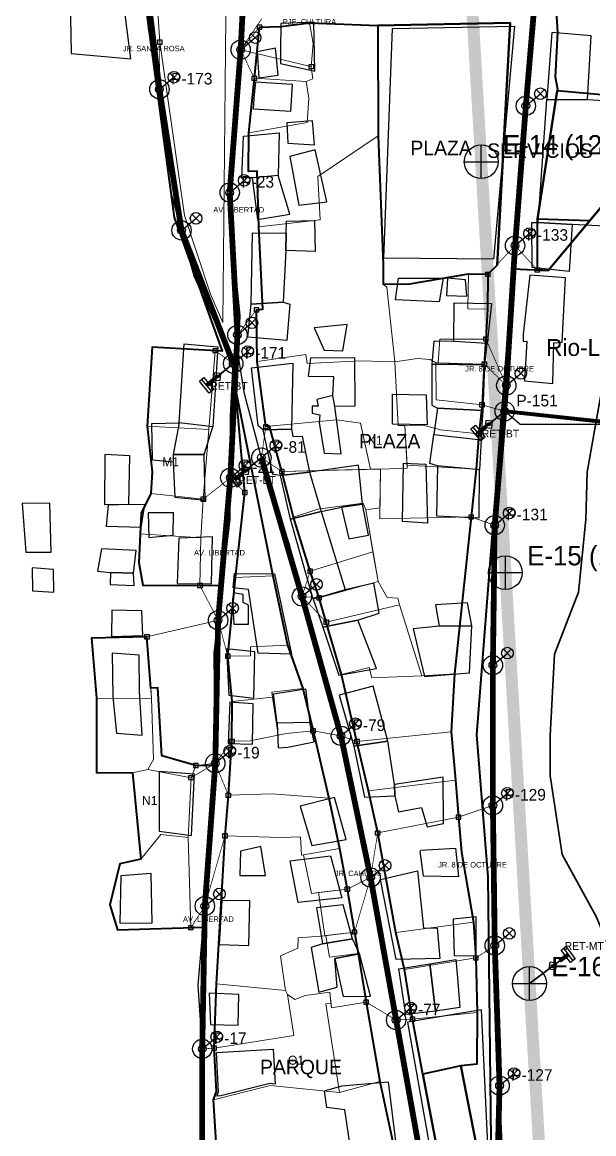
# Model space of a CAD drawing. Header units: metres. Extents: x 425183 to 427629, y 8434421 to 8436790.
# Drawn here: x 425355 to 425473.3, y 8435413.9 to 8435643.9 of the extents above; entities that cross this region are included whole.
import ezdxf
from ezdxf.enums import TextEntityAlignment as Align

# ---------------------------------------------------------------- set-up
doc = ezdxf.new("R2010")
doc.units = ezdxf.units.M
for name, color, linetype in [('01_RED_MT_10KV_CONDUCTOR', 1, 'Continuous'), ('02_POSTES_MT_10KV', 1, 'Continuous'), ('04_RETENIDAS_MT_BT', 6, 'Continuous'), ('05_RED_BT_TRONCAL_CAAI', 3, 'Continuous'), ('06_RED_BT_DERIVACION_CAAI', 4, 'Continuous'), ('07_POSTES_BT_CAC', 5, 'Continuous'), ('08_ALUMBRADO_PUBLICO_LED', 30, 'Continuous'), ('08_TOPONIMIA_ROTULOS', 7, 'Continuous'), ('11_ACOMETIDAS_DOMICILIARIAS', 4, 'Continuous'), ('12_CAJAS_PORTAMEDIDOR_LT', 2, 'Continuous')]:
    doc.layers.add(name, color=color, linetype=linetype)
for name, color, linetype, lineweight in [('01_RIOS_Y_CUENCAS', 140, 'Continuous', 35), ('02_CALLES_Y_VIAS', 7, 'Continuous', 25), ('03_MANZANAS_ROTULOS', 6, 'Continuous', 35), ('04_LOTES_PREDIALES', 7, 'Continuous', 15), ('05_HUELLAS_CASAS_USUARIO', 30, 'Continuous', 30), ('06_HUELLAS_CASAS_COMPLEMENTO', 4, 'Continuous', 25), ('07_EQUIPAMIENTOS', 3, 'Continuous', 40)]:
    doc.layers.add(name, color=color, linetype=linetype, lineweight=lineweight)

msp = doc.modelspace()

# ---------------------------------------------------------------- linework, layer by layer
at = {"layer": '01_RED_MT_10KV_CONDUCTOR', "color": 1, "const_width": 2.5}
for points in [[(425445, 8435700), (425450, 8435615)], [(425450, 8435615), (425455, 8435530)], [(425455, 8435530), (425460, 8435445)], [(425460, 8435445), (425465, 8435360)]]:
    msp.add_lwpolyline(points, dxfattribs=at)
at = {"layer": '01_RIOS_Y_CUENCAS'}
msp.add_lwpolyline([(425476.23, 8435411.62), (425481.44, 8435431.24), (425478.68, 8435447.19), (425473.77, 8435458.84), (425466.72, 8435471.71), (425464.27, 8435487.96), (425464.27, 8435496.24), (425465.19, 8435513.1), (425470.09, 8435525.98), (425471.63, 8435541), (425471.93, 8435550.81), (425475, 8435568.29), (425475.92, 8435576.57), (425481.13, 8435590.67), (425485.73, 8435598.03), (425494.01, 8435601.4), (425505.05, 8435608.14), (425511.48, 8435613.66), (425516.66, 8435622.29), (425520.07, 8435628.99), (425524.97, 8435642.48), (425527.12, 8435665.17)], dxfattribs=at)
at = {"layer": '02_CALLES_Y_VIAS'}
for points in [[(425446.04, 8435366.98), (425450.88, 8435380.12), (425452.95, 8435393.76), (425454.4, 8435410.01), (425453.33, 8435434.46), (425452.41, 8435466.19), (425452.41, 8435535.48), (425454.86, 8435563.38), (425457.62, 8435607.53), (425463.14, 8435672.68), (425464.67, 8435691.08), (425468.81, 8435724.49), (425471.26, 8435749.48), (425468.96, 8435774.93), (425444.32, 8435774.39), (425426.85, 8435773.78), (425420.1, 8435774.01), (425418.03, 8435776.54), (425417.41, 8435778.16)], [(425398.68, 8435573.24), (425394.66, 8435582.37), (425390.59, 8435591.34), (425385.76, 8435608.81), (425384, 8435626.67), (425381.17, 8435642.54), (425379.71, 8435660.17)], [(425386.74, 8435282.47), (425392.66, 8435302.63), (425392.84, 8435335.12), (425391.47, 8435357.95), (425392.12, 8435389.7), (425392.57, 8435427.02), (425391.4, 8435444.65), (425395.01, 8435486.43), (425394.75, 8435513.35), (425398.03, 8435541.03), (425398.15, 8435562.38), (425398.68, 8435573.24), (425400.14, 8435583.17), (425397.74, 8435606.1), (425399.73, 8435630.05), (425401.33, 8435656.51)], [(425448.53, 8435284.09), (425449.38, 8435311.67), (425448.18, 8435339.32), (425447.2, 8435354.17), (425448.31, 8435356.96), (425446.04, 8435366.98), (425445.83, 8435373.66), (425440.74, 8435391.84), (425435.23, 8435420.6), (425430.67, 8435447.69), (425426.3, 8435471.26), (425420.24, 8435499.64), (425414.01, 8435520.42), (425410.42, 8435535.63), (425405.14, 8435551.4), (425400.99, 8435566.98), (425399.8, 8435574.7), (425400.14, 8435583.17)], [(425471.94, 8435355.45), (425474.1, 8435360.31), (425472.61, 8435369.81), (425477.66, 8435384.22), (425485.02, 8435404.92), (425490.69, 8435418.56), (425493.15, 8435431.43), (425489.01, 8435449.37), (425486.25, 8435459.03), (425480.58, 8435467.31), (425476.44, 8435476.96), (425475.52, 8435490.3), (425478.58, 8435499.19), (425481.5, 8435510.07), (425481.96, 8435521.26), (425484.41, 8435538.89), (425484.41, 8435551), (425484.26, 8435560.51), (425476.9, 8435560.66), (425466.63, 8435560.66), (425458.04, 8435560.66), (425454.86, 8435563.38)]]:
    msp.add_lwpolyline(points, dxfattribs=at)
at = {"layer": '02_POSTES_MT_10KV', "color": 1}
for p, q in [((425450, 8435611.5), (425450, 8435618.5)), ((425446.5, 8435615), (425453.5, 8435615)), ((425455, 8435526.5), (425455, 8435533.5)), ((425451.5, 8435530), (425458.5, 8435530)), ((425460, 8435441.5), (425460, 8435448.5)), ((425456.5, 8435445), (425463.5, 8435445))]:
    msp.add_line(p, q, dxfattribs=at)
for centre in [(425450, 8435615), (425455, 8435530), (425460, 8435445)]:
    msp.add_circle(centre, 3.5, dxfattribs=at)
at = {"layer": '04_LOTES_PREDIALES'}
for points in [[(425397.14, 8435645.05), (425398.05, 8435669.79), (425380.45, 8435670.04), (425383.06, 8435646.03), (425383.48, 8435639.74), (425388.59, 8435603.86), (425393.99, 8435587.63), (425396.53, 8435581.76), (425397.14, 8435645.05)], [(425465.88, 8435641.8), (425465.35, 8435632.46), (425465.92, 8435629.62), (425485.59, 8435627.87), (425485.43, 8435625.53), (425493.41, 8435624.5), (425509.23, 8435647.42), (425482.37, 8435648.81), (425482.49, 8435650.35), (425476.36, 8435650.92), (425476.2, 8435647.67), (425471.09, 8435648.27), (425465.39, 8435649.33), (425465.88, 8435641.8)], [(425414.48, 8435643.73), (425415.21, 8435639.44), (425414.84, 8435634.66), (425415.16, 8435632.18), (425413.78, 8435631.59), (425414.33, 8435628.14), (425413.99, 8435623.1), (425401.88, 8435620.96), (425401.87, 8435613.01), (425403.62, 8435613.06), (425403.99, 8435601.51), (425416.65, 8435603.01), (425416.22, 8435611.95), (425428.66, 8435620.34), (425428.57, 8435643.19), (425414.48, 8435643.73)], [(425403.05, 8435632.25), (425413.78, 8435631.59), (425415.16, 8435632.18), (425414.84, 8435634.66), (425415.21, 8435639.44), (425414.48, 8435643.73), (425408.53, 8435642.95), (425404.13, 8435642.85), (425403.05, 8435632.25)], [(425401.88, 8435620.96), (425413.99, 8435623.1), (425414.33, 8435628.14), (425413.78, 8435631.59), (425403.05, 8435632.25), (425401.88, 8435620.96)], [(425404.83, 8435584.53), (425403.49, 8435584.37), (425403.62, 8435573.67), (425413.72, 8435575.11), (425413.97, 8435573.23), (425425.05, 8435573.81), (425432.1, 8435573.58), (425430.48, 8435589.04), (425429.7, 8435589.66), (425429.7, 8435593.76), (425428.66, 8435620.34), (425416.22, 8435611.95), (425416.65, 8435603.01), (425403.99, 8435601.51), (425404.83, 8435584.53)], [(425472.49, 8435602.85), (425461.65, 8435603.2), (425461.62, 8435592.6), (425463.86, 8435592.48), (425472.49, 8435602.85)], [(425451.31, 8435584.51), (425447.21, 8435584.54), (425447.38, 8435591.79), (425435.2, 8435589.75), (425429.7, 8435589.66), (425430.48, 8435589.04), (425432.1, 8435573.58), (425436.8, 8435574.28), (425439.44, 8435574.11), (425440.63, 8435573.38), (425441.08, 8435573.37), (425441.41, 8435578.31), (425450.96, 8435578.32), (425451.31, 8435584.51)], [(425451.37, 8435591.71), (425447.38, 8435591.79), (425447.21, 8435584.54), (425451.31, 8435584.51), (425451.37, 8435591.71)], [(425394.96, 8435575.9), (425393.61, 8435559.61), (425392.49, 8435545.2), (425391.97, 8435537.22), (425391.79, 8435527.32), (425379.99, 8435527.38), (425379.18, 8435532.06), (425379.4, 8435538.05), (425379.62, 8435542.3), (425381.66, 8435546.37), (425381.92, 8435550.86), (425380.88, 8435560.3), (425381.88, 8435576.62), (425394.96, 8435575.9)], [(425394.96, 8435575.9), (425381.88, 8435576.62), (425380.88, 8435560.3), (425393.61, 8435559.61), (425394.96, 8435575.9)], [(425450.96, 8435578.32), (425441.41, 8435578.31), (425441.08, 8435573.37), (425450.63, 8435573.13), (425450.96, 8435578.32)], [(425432.1, 8435573.58), (425425.05, 8435573.81), (425413.97, 8435573.23), (425413.72, 8435575.11), (425403.62, 8435573.67), (425405.42, 8435560.19), (425420.15, 8435561.61), (425425.05, 8435560.91), (425427.07, 8435551.37), (425429.12, 8435551.42), (425434.67, 8435551.61), (425434.22, 8435560.4), (425432.82, 8435560.4), (425432.1, 8435573.58)], [(425450.16, 8435564.7), (425440.67, 8435565.73), (425440.63, 8435573.38), (425439.44, 8435574.11), (425436.8, 8435574.28), (425432.1, 8435573.58), (425432.82, 8435560.4), (425434.22, 8435560.4), (425437.97, 8435560.47), (425441.54, 8435559.52), (425449.5, 8435558.73), (425450.16, 8435564.7)], [(425450.63, 8435573.13), (425440.63, 8435573.38), (425440.67, 8435565.73), (425450.16, 8435564.7), (425450.63, 8435573.13)], [(425399.25, 8435567.6), (425401.08, 8435546.58), (425399.13, 8435528.99), (425406.87, 8435529.35), (425399.25, 8435567.6)], [(425425.05, 8435560.91), (425420.15, 8435561.61), (425406.16, 8435560.26), (425408.73, 8435550.91), (425427.07, 8435551.37), (425425.05, 8435560.91)], [(425449.5, 8435558.73), (425441.54, 8435559.52), (425437.97, 8435560.47), (425434.22, 8435560.4), (425434.64, 8435552.21), (425448.92, 8435551.41), (425449.5, 8435558.73)], [(425393.61, 8435559.61), (425380.88, 8435560.3), (425381.92, 8435550.86), (425381.66, 8435546.37), (425392.49, 8435545.2), (425393.61, 8435559.61)], [(425429.12, 8435551.42), (425408.73, 8435550.91), (425411.18, 8435541.47), (425416.16, 8435543.13), (425425.57, 8435544.38), (425426.11, 8435542.98), (425429.04, 8435543.37), (425429.12, 8435551.42)], [(425448.92, 8435551.41), (425434.64, 8435552.21), (425434.67, 8435551.61), (425429.12, 8435551.42), (425429.01, 8435541.12), (425447.91, 8435541.51), (425448.92, 8435551.41)], [(425392.49, 8435545.2), (425381.66, 8435546.37), (425379.62, 8435542.3), (425379.4, 8435538.05), (425391.97, 8435537.22), (425392.49, 8435545.2)], [(425411.18, 8435541.47), (425414.61, 8435530.29), (425427.6, 8435534.3), (425426.11, 8435542.98), (425425.57, 8435544.38), (425416.16, 8435543.13), (425411.18, 8435541.47)], [(425447.91, 8435541.51), (425429.01, 8435541.12), (425429.04, 8435543.37), (425426.11, 8435542.98), (425428.66, 8435528.14), (425430.55, 8435524.85), (425432.75, 8435524.72), (425433.06, 8435523.31), (425437.73, 8435508.63), (425444.47, 8435509.04), (425447.91, 8435541.51)], [(425391.97, 8435537.22), (425379.4, 8435538.05), (425379.18, 8435532.06), (425379.99, 8435527.38), (425391.79, 8435527.32), (425391.97, 8435537.22)], [(425427.6, 8435534.3), (425414.61, 8435530.29), (425416.46, 8435524.79), (425428.66, 8435528.14), (425427.6, 8435534.3)], [(425406.87, 8435529.35), (425399.13, 8435528.99), (425397.56, 8435512.71), (425402.26, 8435512.76), (425402.23, 8435514.61), (425409.92, 8435514.97), (425406.87, 8435529.35)], [(425432.75, 8435524.72), (425430.55, 8435524.85), (425428.66, 8435528.14), (425416.46, 8435524.79), (425417.93, 8435519.75), (425433.06, 8435523.31), (425432.75, 8435524.72)], [(425433.06, 8435523.31), (425417.93, 8435519.75), (425421.06, 8435508.94), (425426.79, 8435510.34), (425427.39, 8435508.22), (425437.73, 8435508.63), (425433.06, 8435523.31)], [(425380.83, 8435516.73), (425369.38, 8435516.44), (425370.4, 8435504.03), (425381.8, 8435503.97), (425380.83, 8435516.73)], [(425380.83, 8435516.73), (425381.64, 8435506.06), (425383.09, 8435506.15), (425383.88, 8435492.07), (425390.95, 8435490.08), (425389.96, 8435487.57), (425389.36, 8435475.18), (425389.9, 8435456.54), (425374.76, 8435456.12), (425373.14, 8435461.27), (425375.24, 8435469.77), (425379.53, 8435470.74), (425377.83, 8435488.61), (425370.38, 8435488.68), (425370.4, 8435504.03), (425369.38, 8435516.44), (425380.83, 8435516.73)], [(425409.92, 8435514.97), (425402.23, 8435514.61), (425402.26, 8435512.76), (425397.56, 8435512.71), (425398.46, 8435503.35), (425406.81, 8435504.24), (425406.65, 8435505.28), (425413.11, 8435506.02), (425409.92, 8435514.97)], [(425427.39, 8435508.22), (425426.79, 8435510.34), (425421.06, 8435508.94), (425424.29, 8435495.06), (425443.79, 8435497.06), (425444.47, 8435509.04), (425437.73, 8435508.63), (425427.39, 8435508.22)], [(425370.38, 8435488.68), (425377.83, 8435488.61), (425381.02, 8435489.26), (425389.96, 8435487.57), (425390.95, 8435490.08), (425383.88, 8435492.07), (425383.09, 8435506.15), (425381.64, 8435506.06), (425381.8, 8435503.97), (425370.4, 8435504.03), (425370.38, 8435488.68)], [(425390.95, 8435490.08), (425383.88, 8435492.07), (425383.09, 8435506.15), (425381.64, 8435506.06), (425381.8, 8435503.97), (425382.16, 8435491.37), (425381.02, 8435489.26), (425389.96, 8435487.57), (425390.95, 8435490.08)], [(425413.11, 8435506.02), (425406.65, 8435505.28), (425408.01, 8435496.38), (425409.62, 8435496.7), (425415.2, 8435497.27), (425413.11, 8435506.02)], [(425406.81, 8435504.24), (425398.46, 8435503.35), (425398.42, 8435495.1), (425402.17, 8435495.23), (425408.01, 8435496.38), (425406.81, 8435504.24)], [(425415.2, 8435497.27), (425409.62, 8435496.7), (425402.17, 8435495.23), (425398.42, 8435495.1), (425397.68, 8435483.93), (425406.77, 8435484.21), (425418.44, 8435483.34), (425415.2, 8435497.27)], [(425443.79, 8435497.06), (425424.29, 8435495.06), (425426.64, 8435484.83), (425444.64, 8435487.09), (425443.79, 8435497.06)], [(425389.96, 8435487.57), (425381.02, 8435489.26), (425377.83, 8435488.61), (425379.53, 8435470.74), (425383.7, 8435475.85), (425389.36, 8435475.18), (425389.96, 8435487.57)], [(425444.64, 8435487.09), (425426.64, 8435484.83), (425428.57, 8435476.14), (425445.3, 8435479.42), (425444.64, 8435487.09)], [(425418.44, 8435483.34), (425406.77, 8435484.21), (425397.68, 8435483.93), (425396.98, 8435475.56), (425408.68, 8435475.19), (425412.62, 8435475.36), (425412.8, 8435471.57), (425420.64, 8435472.92), (425418.44, 8435483.34)], [(425445.92, 8435472.2), (425445.3, 8435479.42), (425428.57, 8435476.14), (425432.3, 8435455.58), (425448.42, 8435457.66), (425445.92, 8435472.2)], [(425389.36, 8435475.18), (425383.7, 8435475.85), (425379.53, 8435470.74), (425375.24, 8435469.77), (425373.14, 8435461.27), (425374.76, 8435456.12), (425389.9, 8435456.54), (425389.36, 8435475.18)], [(425395.22, 8435444.91), (425409.5, 8435443.56), (425408.48, 8435450.74), (425412.06, 8435452.3), (425412.15, 8435454.44), (425417.63, 8435454.88), (425416.32, 8435463.79), (425414.88, 8435463.61), (425413.24, 8435471.64), (425412.8, 8435471.57), (425412.62, 8435475.36), (425408.68, 8435475.19), (425396.98, 8435475.56), (425395.22, 8435444.91)], [(425420.64, 8435472.92), (425413.24, 8435471.64), (425414.88, 8435463.61), (425422.28, 8435464.53), (425420.64, 8435472.92)], [(425422.28, 8435464.53), (425416.32, 8435463.79), (425417.63, 8435454.88), (425423.79, 8435455.65), (425422.28, 8435464.53)], [(425448.42, 8435457.66), (425432.3, 8435455.58), (425434.13, 8435447.89), (425448.89, 8435450.28), (425448.42, 8435457.66)], [(425424.52, 8435451.21), (425418.57, 8435450.47), (425417.83, 8435454.91), (425417.63, 8435454.88), (425412.15, 8435454.44), (425412.06, 8435452.3), (425408.48, 8435450.74), (425409.5, 8435443.56), (425409.9, 8435442.75), (425411.41, 8435441.69), (425413.57, 8435442.48), (425418.67, 8435443.18), (425418.99, 8435439.95), (425426.19, 8435441.15), (425424.52, 8435451.21)], [(425423.79, 8435455.65), (425417.83, 8435454.91), (425418.57, 8435450.47), (425424.52, 8435451.21), (425423.79, 8435455.65)], [(425448.89, 8435450.28), (425434.13, 8435447.89), (425435.77, 8435437.62), (425449.16, 8435438.98), (425448.89, 8435450.28)], [(425395.25, 8435422.63), (425394.61, 8435420.95), (425406.3, 8435423.88), (425420.68, 8435422.43), (425417.81, 8435440.76), (425418.89, 8435440.94), (425418.67, 8435443.18), (425413.57, 8435442.48), (425411.41, 8435441.69), (425409.9, 8435442.75), (425411.23, 8435434.26), (425394.74, 8435431.62), (425395.25, 8435422.63)], [(425409.9, 8435442.75), (425409.5, 8435443.56), (425395.22, 8435444.91), (425394.74, 8435431.62), (425411.23, 8435434.26), (425409.9, 8435442.75)], [(425426.19, 8435441.15), (425418.99, 8435439.95), (425418.89, 8435440.94), (425417.81, 8435440.76), (425420.68, 8435422.43), (425429.03, 8435424.69), (425426.19, 8435441.15)], [(425449.16, 8435438.98), (425435.77, 8435437.62), (425437.88, 8435426.22), (425445.8, 8435427.93), (425449.08, 8435428.28), (425449.16, 8435438.98)], [(425429.03, 8435424.69), (425420.68, 8435422.43), (425406.3, 8435423.88), (425394.61, 8435420.95), (425395.99, 8435398.94), (425407.74, 8435400.44), (425409.09, 8435398.33), (425416.85, 8435400.67), (425417.59, 8435403.89), (425417.18, 8435407.92), (425419.58, 8435408.8), (425421.61, 8435408.1), (425423.15, 8435405.88), (425425.37, 8435404.97), (425428.13, 8435410.63), (425431.88, 8435411.24), (425429.03, 8435424.69)]]:
    msp.add_lwpolyline(points, close=True, dxfattribs=at)
msp.add_lwpolyline([(425397.14, 8435645.05), (425396.53, 8435581.76), (425393.99, 8435587.63), (425388.59, 8435603.86), (425383.48, 8435639.74), (425383.06, 8435646.03)], dxfattribs=at)
at = {"layer": '04_RETENIDAS_MT_BT', "color": 7}
for p, q in [((425394.19, 8435567.5), (425392.17, 8435569.98)), ((425450.37, 8435557.64), (425448.35, 8435560.12)), ((425400.02, 8435548.04), (425397.99, 8435550.52)), ((425467.04, 8435452.28), (425468.96, 8435449.72))]:
    msp.add_line(p, q, dxfattribs=at)
at = {"layer": '04_RETENIDAS_MT_BT', "color": 6, "const_width": 0.35}
for points in [[(425398.68, 8435573.24), (425393.18, 8435568.74)], [(425454.86, 8435563.38), (425449.36, 8435558.88)], [(425404.51, 8435553.78), (425399.01, 8435549.28)], [(425460, 8435445), (425468, 8435451)]]:
    msp.add_lwpolyline(points, dxfattribs=at)
at = {"layer": '04_RETENIDAS_MT_BT', "color": 6}
for points in [[(425393.73, 8435567.12), (425391.7, 8435569.6), (425392.63, 8435570.36), (425394.66, 8435567.88), (425393.73, 8435567.12)], [(425449.91, 8435557.26), (425447.88, 8435559.74), (425448.81, 8435560.5), (425450.84, 8435558.02), (425449.91, 8435557.26)], [(425399.56, 8435547.66), (425397.53, 8435550.14), (425398.46, 8435550.9), (425400.48, 8435548.42), (425399.56, 8435547.66)], [(425467.52, 8435452.64), (425469.44, 8435450.08), (425468.48, 8435449.36), (425466.56, 8435451.92), (425467.52, 8435452.64)]]:
    msp.add_lwpolyline(points, dxfattribs=at)
at = {"layer": '04_RETENIDAS_MT_BT', "color": 2, "const_width": 0.85}
for points in [[(425394.88, 8435570.13), (425393.18, 8435568.74)], [(425451.06, 8435560.27), (425449.36, 8435558.88)], [(425400.71, 8435550.67), (425399.01, 8435549.28)], [(425466.24, 8435449.68), (425468, 8435451)]]:
    msp.add_lwpolyline(points, dxfattribs=at)
at = {"layer": '04_RETENIDAS_MT_BT', "color": 2}
for points in [[(425394.61, 8435569.91), (425396.01, 8435569.77), (425396.15, 8435571.17), (425394.75, 8435571.31), (425394.61, 8435569.91)], [(425450.79, 8435560.05), (425452.19, 8435559.91), (425452.33, 8435561.31), (425450.93, 8435561.45), (425450.79, 8435560.05)], [(425400.43, 8435550.45), (425401.84, 8435550.31), (425401.98, 8435551.71), (425400.57, 8435551.85), (425400.43, 8435550.45)], [(425465.6, 8435449.2), (425464.2, 8435449.4), (425464, 8435448), (425465.4, 8435447.8), (425465.6, 8435449.2)]]:
    msp.add_lwpolyline(points, dxfattribs=at)
for centre in [(425395.38, 8435570.54), (425451.56, 8435560.68), (425401.21, 8435551.08), (425464.8, 8435448.6)]:
    msp.add_circle(centre, 0.35, dxfattribs=at)
at = {"layer": '05_HUELLAS_CASAS_USUARIO'}
for points in [[(425364.94, 8435648.69), (425365.16, 8435637.37), (425377.49, 8435636.29), (425375.96, 8435648.17), (425364.94, 8435648.69)], [(425408.5, 8435643.61), (425408.43, 8435638.17), (425408.43, 8435635.33), (425415.56, 8435633.72), (425415.33, 8435643.84), (425408.5, 8435643.61)], [(425452.54, 8435594.85), (425429.84, 8435595.06), (425431.66, 8435642.55), (425456.88, 8435643.04), (425452.54, 8435594.85)], [(425472, 8435627.84), (425472.73, 8435641.06), (425464.6, 8435641.74), (425463.58, 8435627.85), (425472, 8435627.84)], [(425403.6, 8435637.71), (425403.98, 8435632.34), (425407.97, 8435632.88), (425407.43, 8435638.47), (425403.6, 8435637.71)], [(425463.58, 8435627.85), (425472, 8435627.84), (425491.68, 8435626.61), (425489.29, 8435605.5), (425480.96, 8435601.37), (425468.84, 8435602.03), (425461.77, 8435602.46), (425463.58, 8435627.85)], [(425409.79, 8435623.02), (425409.98, 8435618.84), (425415.48, 8435618.48), (425415.08, 8435623.45), (425409.79, 8435623.02)], [(425400.82, 8435620.27), (425408.18, 8435620.99), (425407.99, 8435612.15), (425402.6, 8435611.64), (425400.43, 8435611.64), (425400.82, 8435620.27)], [(425410.37, 8435616.06), (425412.29, 8435606.04), (425418.04, 8435606.68), (425415.62, 8435617.47), (425410.37, 8435616.06)], [(425403.68, 8435603.08), (425410.4, 8435604.15), (425407.99, 8435612.15), (425402.6, 8435611.64), (425403.68, 8435603.08)], [(425409.64, 8435600.21), (425409.72, 8435602.72), (425415.52, 8435602.84), (425415.63, 8435596.4), (425409.6, 8435596.61), (425409.64, 8435600.21)], [(425460.53, 8435593.1), (425460.5, 8435602.42), (425461.77, 8435602.46), (425468.84, 8435602.03), (425468.17, 8435592.28), (425460.53, 8435593.1)], [(425402.4, 8435585.53), (425402.64, 8435600.29), (425409.64, 8435600.21), (425409.6, 8435596.61), (425409.02, 8435585.97), (425402.4, 8435585.53)], [(425432.86, 8435590.89), (425442.11, 8435590.92), (425441.29, 8435586.04), (425432.25, 8435586.43), (425432.86, 8435590.89)], [(425443.02, 8435590.92), (425442.82, 8435587.3), (425447.03, 8435587.17), (425446.74, 8435590.58), (425443.02, 8435590.92)], [(425459.42, 8435577.88), (425458.95, 8435569.66), (425464.84, 8435569.09), (425465.03, 8435577.55), (425466.74, 8435577.66), (425467.4, 8435590.99), (425460.05, 8435591.56), (425458.68, 8435579.31), (425458.65, 8435577.81), (425459.42, 8435577.88)], [(425402.4, 8435585.53), (425409.02, 8435585.97), (425410.39, 8435585.56), (425409.78, 8435578.04), (425401.72, 8435578.71), (425402.4, 8435585.53)], [(425444.36, 8435577.8), (425444.37, 8435585.81), (425452.15, 8435585.66), (425451.22, 8435577.4), (425444.36, 8435577.8)], [(425415.45, 8435580.63), (425417.49, 8435576.04), (425421.35, 8435575.91), (425422.24, 8435581.35), (425415.45, 8435580.63)], [(425387.48, 8435560.95), (425388.5, 8435577.33), (425395.51, 8435576.7), (425394.44, 8435560.18), (425387.48, 8435560.95)], [(425450.75, 8435572.95), (425451.22, 8435577.4), (425444.36, 8435577.8), (425440.22, 8435577.86), (425439.75, 8435573.12), (425450.75, 8435572.95)], [(425414.76, 8435574.43), (425423.8, 8435574.53), (425423.83, 8435564.43), (425419.7, 8435564.35), (425419.27, 8435566.65), (425419.47, 8435570.48), (425414.29, 8435570.6), (425414.76, 8435574.43)], [(425404.89, 8435559.54), (425403.84, 8435560.37), (425402.48, 8435572.34), (425411.02, 8435573.34), (425410.71, 8435559.7), (425404.89, 8435559.54)], [(425450.42, 8435563.55), (425450.75, 8435572.95), (425439.75, 8435573.12), (425439.77, 8435564.63), (425440.97, 8435564.01), (425450.42, 8435563.55)], [(425419.27, 8435566.65), (425415.98, 8435565.8), (425416.27, 8435564.41), (425415, 8435564.41), (425415.01, 8435562.95), (425416.62, 8435562.67), (425416.49, 8435561.07), (425417.48, 8435554.74), (425420.99, 8435554.54), (425419.7, 8435564.35), (425419.27, 8435566.65)], [(425438.8, 8435560.59), (425431.66, 8435560.71), (425431.64, 8435566.9), (425438.58, 8435566.78), (425438.8, 8435560.59)], [(425449.95, 8435557.49), (425450.42, 8435563.55), (425440.97, 8435564.01), (425440.21, 8435558.57), (425449.95, 8435557.49)], [(425386.24, 8435552.82), (425381.99, 8435553.23), (425381.83, 8435560.84), (425387.48, 8435560.95), (425386.23, 8435554.44), (425386.24, 8435552.82)], [(425392.68, 8435554.46), (425394.44, 8435560.18), (425387.48, 8435560.95), (425386.23, 8435554.44), (425392.68, 8435554.46)], [(425408.43, 8435550.08), (425406.88, 8435550.29), (425404.89, 8435559.54), (425410.71, 8435559.7), (425410.99, 8435558.17), (425412.96, 8435558.24), (425414.45, 8435550.8), (425408.43, 8435550.08)], [(425440.93, 8435552.1), (425439.39, 8435552.58), (425440.21, 8435558.57), (425449.95, 8435557.49), (425449.62, 8435551.29), (425440.93, 8435552.1)], [(425377.06, 8435544.16), (425377.27, 8435554.19), (425372.13, 8435554.4), (425372.02, 8435544.1), (425377.06, 8435544.16)], [(425386.63, 8435545.58), (425392.89, 8435545), (425392.68, 8435554.46), (425386.23, 8435554.44), (425386.24, 8435552.82), (425386.63, 8435545.58)], [(425421.09, 8435543.54), (425421.09, 8435543.54), (425421.09, 8435543.54), (425425.43, 8435544.18), (425424.6, 8435552.25), (425414.45, 8435550.8), (425416.85, 8435542.62), (425421.09, 8435543.54)], [(425438.55, 8435552.44), (425438.86, 8435540.26), (425433.68, 8435540.59), (425433.92, 8435552.64), (425438.55, 8435552.44)], [(425440.75, 8435541.73), (425449.58, 8435541.34), (425449.62, 8435551.29), (425440.93, 8435552.1), (425440.75, 8435541.73)], [(425408.43, 8435550.08), (425414.45, 8435550.8), (425416.85, 8435542.62), (425410.55, 8435541.07), (425408.43, 8435550.08)], [(425355.02, 8435544.28), (425355.75, 8435534.26), (425360.98, 8435534.23), (425360.76, 8435544.39), (425355.02, 8435544.28)], [(425372.45, 8435539.55), (425372.86, 8435544.05), (425377.06, 8435544.16), (425380.33, 8435544.08), (425379.55, 8435539.34), (425372.45, 8435539.55)], [(425381.09, 8435542.36), (425381.24, 8435537.26), (425386.28, 8435537.74), (425386.32, 8435542.33), (425381.09, 8435542.36)], [(425415.22, 8435524.52), (425410.55, 8435541.07), (425416.85, 8435542.62), (425421.82, 8435526.43), (425415.22, 8435524.52)], [(425421.09, 8435543.54), (425422.58, 8435537), (425426.64, 8435537.71), (425425.43, 8435544.18), (425421.09, 8435543.54)], [(425387.41, 8435537.14), (425387.11, 8435527.76), (425394.16, 8435527.69), (425394.37, 8435537.39), (425387.41, 8435537.14)], [(425378.04, 8435529.87), (425378.59, 8435534.56), (425371.44, 8435534.95), (425370.61, 8435530.31), (425373.32, 8435529.99), (425378.04, 8435529.87)], [(425357.07, 8435530.97), (425357.17, 8435526.23), (425361.56, 8435525.97), (425361.5, 8435530.65), (425357.07, 8435530.97)], [(425373.32, 8435529.99), (425373.19, 8435527.53), (425378.19, 8435527.32), (425378.04, 8435529.87), (425373.32, 8435529.99)], [(425398.96, 8435529.84), (425407.23, 8435529.77), (425410.74, 8435513.12), (425403.87, 8435513.33), (425401.82, 8435526.5), (425398.65, 8435526.87), (425398.96, 8435529.84)], [(425424.48, 8435520.16), (425428.89, 8435521.63), (425427.75, 8435527.83), (425421.82, 8435526.43), (425415.22, 8435524.52), (425417.2, 8435518.74), (425424.48, 8435520.16)], [(425398.56, 8435524.59), (425398.81, 8435519.35), (425401.84, 8435519.36), (425401.83, 8435523.25), (425400.71, 8435523.81), (425400.75, 8435525.48), (425398.74, 8435525.84), (425398.56, 8435524.59)], [(425448.06, 8435519), (425447.14, 8435523.74), (425440.55, 8435523.3), (425441.27, 8435518.9), (425448.06, 8435519)], [(425373.58, 8435522.2), (425373.5, 8435516.77), (425379.95, 8435516.97), (425379.74, 8435522.08), (425373.58, 8435522.2)], [(425417.2, 8435518.74), (425420.52, 8435508.8), (425428.36, 8435510.14), (425424.48, 8435520.16), (425417.2, 8435518.74)], [(425435.94, 8435518.34), (425438.28, 8435508.53), (425447.6, 8435509.26), (425448.06, 8435519), (425441.27, 8435518.9), (425435.94, 8435518.34)], [(425374.54, 8435496.77), (425379.87, 8435496.36), (425379.28, 8435505.41), (425379.21, 8435512.93), (425373.65, 8435513.33), (425373.77, 8435504.33), (425374.54, 8435496.77)], [(425397.78, 8435504.63), (425402.96, 8435504), (425403.17, 8435513.6), (425397.28, 8435514.24), (425397.78, 8435504.63)], [(425407.03, 8435504.89), (425413.65, 8435505.93), (425414.52, 8435498.97), (425407.79, 8435498.86), (425407.03, 8435504.89)], [(425420.57, 8435504.65), (425423.61, 8435494.08), (425430.69, 8435495.14), (425427.64, 8435506.48), (425420.57, 8435504.65)], [(425397.97, 8435503.19), (425397.62, 8435494.65), (425402.67, 8435494.48), (425402.83, 8435502.84), (425397.97, 8435503.19)], [(425407.79, 8435498.86), (425407.99, 8435493.75), (425409.95, 8435493.88), (425415.46, 8435494.98), (425414.52, 8435498.97), (425407.79, 8435498.86)], [(425423.61, 8435494.08), (425425.82, 8435483.57), (425432.12, 8435483.8), (425432.02, 8435486.17), (425430.69, 8435495.14), (425423.61, 8435494.08)], [(425383.35, 8435488.85), (425383.34, 8435476.51), (425390.06, 8435475.6), (425390.68, 8435488.32), (425383.35, 8435488.85)], [(425432.12, 8435483.8), (425432.9, 8435480.53), (425437.66, 8435481.38), (425438.8, 8435477.41), (425442.16, 8435478.12), (425442.13, 8435487.66), (425432.02, 8435486.17), (425432.12, 8435483.8)], [(425414.96, 8435473.54), (425422.06, 8435474.77), (425419.61, 8435483.48), (425412.51, 8435481.7), (425414.96, 8435473.54)], [(425400.16, 8435472.38), (425400.04, 8435467.32), (425405.36, 8435467.34), (425404.36, 8435473.37), (425400.16, 8435472.38)], [(425410.49, 8435470.37), (425418.8, 8435471.42), (425421.16, 8435462.7), (425412.1, 8435461.74), (425410.49, 8435470.37)], [(425437.36, 8435472.31), (425437.53, 8435472.56), (425444.67, 8435472.98), (425445.32, 8435467.06), (425438.08, 8435467.18), (425437.36, 8435472.31)], [(425375.42, 8435467.3), (425375.22, 8435457.5), (425381.94, 8435457.52), (425381.73, 8435467.78), (425375.42, 8435467.3)], [(425429.16, 8435466.5), (425436.82, 8435468.29), (425438.06, 8435456.41), (425440.87, 8435456.51), (425441.45, 8435450.2), (425432.39, 8435449.99), (425429.16, 8435466.5)], [(425396.32, 8435462.11), (425395.78, 8435453.06), (425401.9, 8435452.89), (425402.15, 8435462.18), (425396.32, 8435462.11)], [(425421.45, 8435461.3), (425415.94, 8435460.64), (425417.17, 8435453.22), (425423.34, 8435454.26), (425421.45, 8435461.3)], [(425444.43, 8435450.77), (425448.96, 8435450.73), (425448.94, 8435458.81), (425444.22, 8435458.33), (425444.43, 8435450.77)], [(425417.17, 8435453.22), (425414.84, 8435452.47), (425416.36, 8435443.19), (425420.19, 8435444.22), (425419.7, 8435450.16), (425424.84, 8435451.1), (425423.34, 8435454.26), (425417.17, 8435453.22)], [(425419.7, 8435450.16), (425421.41, 8435442.28), (425427.11, 8435442.39), (425424.84, 8435451.1), (425419.7, 8435450.16)], [(425434.38, 8435438.58), (425432.95, 8435448.04), (425439.39, 8435449.08), (425440.54, 8435439.25), (425434.38, 8435438.58)], [(425439.39, 8435449.08), (425444.72, 8435449.98), (425445.1, 8435446.17), (425445.54, 8435440.05), (425440.54, 8435439.25), (425439.39, 8435449.08)], [(425393.71, 8435443.03), (425394.01, 8435436.49), (425399.71, 8435436.36), (425399.83, 8435442.72), (425393.71, 8435443.03)], [(425434.76, 8435437), (425440.74, 8435403.14), (425443.11, 8435391.73), (425449, 8435390.72), (425451.77, 8435402.8), (425450.07, 8435439.55), (425434.76, 8435437)], [(425421.18, 8435423.8), (425430.71, 8435424.67), (425432.43, 8435411.3), (425423, 8435410.53), (425421.76, 8435418.88), (425418.02, 8435419.34), (425417.54, 8435422.77), (425421.18, 8435423.8)]]:
    msp.add_lwpolyline(points, close=True, dxfattribs=at)
at = {"layer": '05_RED_BT_TRONCAL_CAAI', "color": 3, "const_width": 1.2}
for points in [[(425400.22, 8435638.17), (425401.76, 8435667.76)], [(425383.41, 8435629.98), (425379.78, 8435659.35)], [(425459.23, 8435626.56), (425461.68, 8435655.45)], [(425397.95, 8435608.63), (425400.22, 8435638.17)], [(425387.98, 8435600.79), (425383.41, 8435629.98)], [(425457, 8435597.65), (425459.23, 8435626.56)], [(425399.55, 8435579.17), (425397.95, 8435608.63)], [(425398.68, 8435573.24), (425387.98, 8435600.79)], [(425455.19, 8435568.71), (425457, 8435597.65)], [(425398.08, 8435549.62), (425399.55, 8435579.17)], [(425452.79, 8435539.81), (425455.19, 8435568.71)], [(425412.91, 8435525.06), (425404.51, 8435553.78)], [(425395.55, 8435520.13), (425398.08, 8435549.62)], [(425452.41, 8435510.84), (425452.79, 8435539.81)], [(425420.97, 8435496.23), (425412.91, 8435525.06)], [(425394.97, 8435490.55), (425395.55, 8435520.13)], [(425452.41, 8435481.84), (425452.41, 8435510.84)], [(425427.1, 8435466.92), (425420.97, 8435496.23)], [(425392.81, 8435461.01), (425394.97, 8435490.55)], [(425452.8, 8435452.85), (425452.41, 8435481.84)], [(425432.39, 8435437.44), (425427.1, 8435466.92)], [(425392.27, 8435431.47), (425392.81, 8435461.01)], [(425453.79, 8435423.87), (425452.8, 8435452.85)], [(425437.65, 8435407.96), (425432.39, 8435437.44)], [(425392.27, 8435401.85), (425392.27, 8435431.47)], [(425453.06, 8435394.95), (425453.79, 8435423.87)]]:
    msp.add_lwpolyline(points, dxfattribs=at)
at = {"layer": '06_HUELLAS_CASAS_COMPLEMENTO'}
for points in [[(425403.37, 8435631.53), (425410.88, 8435631.07), (425410.53, 8435625.4), (425402.88, 8435625.87), (425403.01, 8435628.05), (425403.37, 8435631.53)], [(425395.19, 8435430.73), (425406.92, 8435431.39), (425407.33, 8435424.18), (425406.27, 8435424.28), (425396.1, 8435421.74), (425395.32, 8435421.69), (425395.66, 8435422.57), (425395.19, 8435430.73)]]:
    msp.add_lwpolyline(points, close=True, dxfattribs=at)
at = {"layer": '06_RED_BT_DERIVACION_CAAI', "color": 4, "const_width": 0.8}
msp.add_lwpolyline([(425480.98, 8435560.58), (425454.86, 8435563.38)], dxfattribs=at)
at = {"layer": '07_EQUIPAMIENTOS'}
for points in [[(425378.66, 8435661.32), (425386.45, 8435603.44), (425396.4, 8435575.82), (425381.88, 8435576.62), (425380.88, 8435560.3), (425381.92, 8435550.86), (425381.66, 8435546.37), (425379.62, 8435542.3), (425379.4, 8435538.05), (425379.18, 8435532.06), (425379.99, 8435527.38), (425395.69, 8435527.3), (425395.1, 8435490.03), (425390.95, 8435490.08), (425383.88, 8435492.07), (425383.09, 8435506.15), (425381.64, 8435506.06), (425380.83, 8435516.73), (425369.38, 8435516.44), (425370.4, 8435504.03), (425370.38, 8435488.68), (425377.83, 8435488.61), (425379.53, 8435470.74), (425375.24, 8435469.77), (425373.14, 8435461.27), (425374.76, 8435456.12), (425392.84, 8435456.62), (425392.09, 8435420.6), (425391.13, 8435346.25)], [(425509.23, 8435647.42), (425493.41, 8435624.5), (425491.63, 8435616.21), (425476.87, 8435608.11), (425472.49, 8435602.85), (425463.86, 8435592.48), (425461.62, 8435592.6), (425461.65, 8435603.2), (425465.72, 8435629.64), (425465.92, 8435629.62), (425465.35, 8435632.46), (425465.88, 8435641.8), (425465.39, 8435649.33)], [(425390.24, 8435274.93), (425391.2, 8435311.62), (425424.92, 8435313.05), (425428.57, 8435313.22), (425428.8, 8435306.03), (425443.26, 8435306.61), (425440.83, 8435340.86), (425445.9, 8435371.8), (425452.2, 8435400.66), (425451.4, 8435467.03), (425449.08, 8435496.45), (425456.62, 8435592.87), (425463.86, 8435592.48), (425476.87, 8435608.11), (425491.63, 8435616.21), (425493.41, 8435624.5), (425509.23, 8435647.42)], [(425442.39, 8435402.75), (425437.88, 8435426.22), (425435.77, 8435437.62), (425434.13, 8435447.89), (425432.3, 8435455.58), (425428.57, 8435476.14), (425426.64, 8435484.83), (425424.29, 8435495.06), (425421.06, 8435508.94), (425417.93, 8435519.75), (425416.46, 8435524.79), (425414.61, 8435530.29), (425411.18, 8435541.47), (425408.73, 8435550.91), (425406.16, 8435560.26), (425405.42, 8435560.19), (425403.62, 8435573.67), (425403.49, 8435584.37), (425404.83, 8435584.53), (425403.99, 8435601.51), (425403.62, 8435613.06), (425401.87, 8435613.01), (425401.88, 8435620.96), (425403.05, 8435632.25), (425404.13, 8435642.85), (425408.53, 8435642.95), (425414.48, 8435643.73), (425428.57, 8435643.19), (425456.01, 8435643.73), (425456.01, 8435643.73), (425453.3, 8435593.6), (425451.37, 8435591.71), (425451.31, 8435584.51), (425450.96, 8435578.32), (425450.63, 8435573.13), (425450.16, 8435564.7), (425449.5, 8435558.73), (425448.92, 8435551.41), (425447.91, 8435541.51), (425444.47, 8435509.04), (425443.79, 8435497.06), (425444.64, 8435487.09), (425445.3, 8435479.42), (425445.92, 8435472.2), (425448.42, 8435457.66), (425448.89, 8435450.28), (425449.16, 8435438.98), (425449.08, 8435428.28), (425445.8, 8435427.93), (425450.38, 8435404.37)], [(425395.99, 8435398.94), (425394.61, 8435420.95), (425395.25, 8435422.63), (425394.74, 8435431.62), (425395.22, 8435444.91), (425396.98, 8435475.56), (425397.68, 8435483.93), (425398.42, 8435495.1), (425398.46, 8435503.35), (425397.56, 8435512.71), (425399.13, 8435528.99), (425401.08, 8435546.58), (425399.25, 8435567.6), (425399.25, 8435567.6), (425406.87, 8435529.35), (425409.92, 8435514.97), (425413.11, 8435506.02), (425415.2, 8435497.27), (425418.44, 8435483.34), (425420.64, 8435472.92), (425422.28, 8435464.53), (425423.79, 8435455.65), (425424.52, 8435451.21), (425426.19, 8435441.15), (425429.03, 8435424.69), (425431.88, 8435411.24)]]:
    msp.add_lwpolyline(points, dxfattribs=at)
for points in [[(425456.01, 8435643.73), (425428.57, 8435643.19), (425428.66, 8435620.34), (425429.7, 8435593.76), (425429.7, 8435589.66), (425435.2, 8435589.75), (425447.38, 8435591.79), (425451.37, 8435591.71), (425453.3, 8435593.6), (425456.01, 8435643.73)], [(425493.41, 8435624.5), (425485.43, 8435625.53), (425485.59, 8435627.87), (425465.72, 8435629.64), (425461.65, 8435603.2), (425472.49, 8435602.85), (425476.87, 8435608.11), (425491.63, 8435616.21), (425493.41, 8435624.5)], [(425445.8, 8435427.93), (425437.88, 8435426.22), (425442.39, 8435402.75), (425442.78, 8435402.83), (425444.72, 8435392.56), (425448.36, 8435392.61), (425449.79, 8435404.27), (425450.38, 8435404.37), (425445.8, 8435427.93)]]:
    msp.add_lwpolyline(points, close=True, dxfattribs=at)
at = {"layer": '07_POSTES_BT_CAC', "color": 5}
for centre, radius in [((425400.22, 8435638.17), 2), ((425400.22, 8435638.17), 0.8), ((425383.41, 8435629.98), 2), ((425383.41, 8435629.98), 0.8), ((425459.23, 8435626.56), 2), ((425459.23, 8435626.56), 0.8), ((425397.95, 8435608.63), 2), ((425397.95, 8435608.63), 0.8), ((425387.98, 8435600.79), 2), ((425387.98, 8435600.79), 0.8), ((425457, 8435597.65), 2), ((425457, 8435597.65), 0.8), ((425399.55, 8435579.17), 2), ((425399.55, 8435579.17), 0.8), ((425398.68, 8435573.24), 2), ((425398.68, 8435573.24), 0.8), ((425455.19, 8435568.71), 2), ((425455.19, 8435568.71), 0.8), ((425454.86, 8435563.38), 2), ((425454.86, 8435563.38), 0.8), ((425404.51, 8435553.78), 2), ((425404.51, 8435553.78), 0.8), ((425398.08, 8435549.62), 2), ((425398.08, 8435549.62), 0.8), ((425452.79, 8435539.81), 2), ((425452.79, 8435539.81), 0.8), ((425412.91, 8435525.06), 2), ((425412.91, 8435525.06), 0.8), ((425395.55, 8435520.13), 2), ((425395.55, 8435520.13), 0.8), ((425452.41, 8435510.84), 2), ((425452.41, 8435510.84), 0.8), ((425420.97, 8435496.23), 2), ((425420.97, 8435496.23), 0.8), ((425394.97, 8435490.55), 2), ((425394.97, 8435490.55), 0.8), ((425452.41, 8435481.84), 2), ((425452.41, 8435481.84), 0.8), ((425427.1, 8435466.92), 2), ((425427.1, 8435466.92), 0.8), ((425392.81, 8435461.01), 2), ((425392.81, 8435461.01), 0.8), ((425452.8, 8435452.85), 2), ((425452.8, 8435452.85), 0.8), ((425432.39, 8435437.44), 2), ((425432.39, 8435437.44), 0.8), ((425392.27, 8435431.47), 2), ((425392.27, 8435431.47), 0.8), ((425453.79, 8435423.87), 2), ((425453.79, 8435423.87), 0.8)]:
    msp.add_circle(centre, radius, dxfattribs=at)
at = {"layer": '08_ALUMBRADO_PUBLICO_LED', "color": 30}
for p, q in [((425402.42, 8435639.87), (425404.02, 8435641.47)), ((425402.42, 8435641.47), (425404.02, 8435639.87)), ((425400.22, 8435638.17), (425403.22, 8435640.67)), ((425383.41, 8435629.98), (425386.41, 8435632.48)), ((425385.61, 8435631.68), (425387.21, 8435633.28)), ((425385.61, 8435633.28), (425387.21, 8435631.68)), ((425461.43, 8435628.26), (425463.03, 8435629.86)), ((425461.43, 8435629.86), (425463.03, 8435628.26)), ((425459.23, 8435626.56), (425462.23, 8435629.06)), ((425397.95, 8435608.63), (425400.95, 8435611.13)), ((425400.15, 8435610.33), (425401.75, 8435611.93)), ((425400.15, 8435611.93), (425401.75, 8435610.33)), ((425387.98, 8435600.79), (425390.98, 8435603.29)), ((425390.18, 8435602.49), (425391.78, 8435604.09)), ((425390.18, 8435604.09), (425391.78, 8435602.49)), ((425457, 8435597.65), (425460, 8435600.15)), ((425459.2, 8435599.35), (425460.8, 8435600.95)), ((425459.2, 8435600.95), (425460.8, 8435599.35)), ((425399.55, 8435579.17), (425402.55, 8435581.67)), ((425401.75, 8435580.87), (425403.35, 8435582.47)), ((425401.75, 8435582.47), (425403.35, 8435580.87)), ((425400.88, 8435574.94), (425402.48, 8435576.54)), ((425400.88, 8435576.54), (425402.48, 8435574.94)), ((425398.68, 8435573.24), (425401.68, 8435575.74)), ((425457.39, 8435570.41), (425458.99, 8435572.01)), ((425457.39, 8435572.01), (425458.99, 8435570.41)), ((425455.19, 8435568.71), (425458.19, 8435571.21)), ((425404.51, 8435553.78), (425407.51, 8435556.28)), ((425406.71, 8435555.48), (425408.31, 8435557.08)), ((425406.71, 8435557.08), (425408.31, 8435555.48)), ((425398.08, 8435549.62), (425401.08, 8435552.12)), ((425400.28, 8435551.32), (425401.88, 8435552.92)), ((425400.28, 8435552.92), (425401.88, 8435551.32)), ((425452.79, 8435539.81), (425455.79, 8435542.31)), ((425454.99, 8435541.51), (425456.59, 8435543.11)), ((425454.99, 8435543.11), (425456.59, 8435541.51)), ((425415.11, 8435526.76), (425416.71, 8435528.36)), ((425415.11, 8435528.36), (425416.71, 8435526.76)), ((425412.91, 8435525.06), (425415.91, 8435527.56)), ((425395.55, 8435520.13), (425398.55, 8435522.63)), ((425397.75, 8435521.83), (425399.35, 8435523.43)), ((425397.75, 8435523.43), (425399.35, 8435521.83)), ((425452.41, 8435510.84), (425455.41, 8435513.34)), ((425454.61, 8435512.54), (425456.21, 8435514.14)), ((425454.61, 8435514.14), (425456.21, 8435512.54)), ((425420.97, 8435496.23), (425423.97, 8435498.73)), ((425423.17, 8435497.93), (425424.77, 8435499.53)), ((425423.17, 8435499.53), (425424.77, 8435497.93)), ((425397.17, 8435492.25), (425398.77, 8435493.85)), ((425397.17, 8435493.85), (425398.77, 8435492.25)), ((425394.97, 8435490.55), (425397.97, 8435493.05)), ((425454.61, 8435483.54), (425456.21, 8435485.14)), ((425454.61, 8435485.14), (425456.21, 8435483.54)), ((425452.41, 8435481.84), (425455.41, 8435484.34)), ((425427.1, 8435466.92), (425430.1, 8435469.42)), ((425429.3, 8435468.62), (425430.9, 8435470.22)), ((425429.3, 8435470.22), (425430.9, 8435468.62)), ((425395.01, 8435462.71), (425396.61, 8435464.31)), ((425395.01, 8435464.31), (425396.61, 8435462.71)), ((425392.81, 8435461.01), (425395.81, 8435463.51)), ((425452.8, 8435452.85), (425455.8, 8435455.35)), ((425455, 8435454.55), (425456.6, 8435456.15)), ((425455, 8435456.15), (425456.6, 8435454.55)), ((425432.39, 8435437.44), (425435.39, 8435439.94)), ((425434.59, 8435439.14), (425436.19, 8435440.74)), ((425434.59, 8435440.74), (425436.19, 8435439.14)), ((425392.27, 8435431.47), (425395.27, 8435433.97)), ((425394.47, 8435433.17), (425396.07, 8435434.77)), ((425394.47, 8435434.77), (425396.07, 8435433.17)), ((425455.99, 8435425.57), (425457.59, 8435427.17)), ((425455.99, 8435427.17), (425457.59, 8435425.57)), ((425453.79, 8435423.87), (425456.79, 8435426.37))]:
    msp.add_line(p, q, dxfattribs=at)
for centre in [(425403.22, 8435640.67), (425386.41, 8435632.48), (425462.23, 8435629.06), (425400.95, 8435611.13), (425390.98, 8435603.29), (425460, 8435600.15), (425402.55, 8435581.67), (425401.68, 8435575.74), (425458.19, 8435571.21), (425407.51, 8435556.28), (425401.08, 8435552.12), (425455.79, 8435542.31), (425415.91, 8435527.56), (425398.55, 8435522.63), (425455.41, 8435513.34), (425423.97, 8435498.73), (425397.97, 8435493.05), (425455.41, 8435484.34), (425430.1, 8435469.42), (425395.81, 8435463.51), (425455.8, 8435455.35), (425435.39, 8435439.94), (425395.27, 8435433.97), (425456.79, 8435426.37)]:
    msp.add_circle(centre, 1.2, dxfattribs=at)
at = {"layer": '11_ACOMETIDAS_DOMICILIARIAS', "color": 4, "const_width": 0.15}
for points in [[(425400.22, 8435638.17), (425404.63, 8435644.65)], [(425400.22, 8435638.17), (425404.13, 8435642.85)], [(425383.41, 8435629.98), (425383.48, 8435639.74)], [(425400.22, 8435638.17), (425414.84, 8435634.66)], [(425400.22, 8435638.17), (425403.05, 8435632.25)], [(425457, 8435597.65), (425451.37, 8435591.71)], [(425457, 8435597.65), (425461.62, 8435592.6)], [(425399.55, 8435579.17), (425403.49, 8435584.37)], [(425455.19, 8435568.71), (425450.96, 8435578.32)], [(425398.68, 8435573.24), (425394.96, 8435575.9)], [(425455.19, 8435568.71), (425450.63, 8435573.13)], [(425455.19, 8435568.71), (425450.63, 8435573.13)], [(425454.86, 8435563.38), (425449.5, 8435558.73)], [(425454.86, 8435563.38), (425450.16, 8435564.7)], [(425404.51, 8435553.78), (425405.42, 8435560.19)], [(425404.51, 8435553.78), (425408.73, 8435550.91)], [(425404.51, 8435553.78), (425408.73, 8435550.91)], [(425398.08, 8435549.62), (425392.49, 8435545.2)], [(425398.08, 8435549.62), (425392.49, 8435545.2)], [(425398.08, 8435549.62), (425392.49, 8435545.2)], [(425398.08, 8435549.62), (425401.08, 8435546.58)], [(425452.79, 8435539.81), (425447.91, 8435541.51)], [(425452.79, 8435539.81), (425447.91, 8435541.51)], [(425412.91, 8435525.06), (425414.61, 8435530.29)], [(425395.55, 8435520.13), (425391.79, 8435527.32)], [(425412.91, 8435525.06), (425417.93, 8435519.75)], [(425412.91, 8435525.06), (425416.46, 8435524.79)], [(425412.91, 8435525.06), (425416.46, 8435524.79)], [(425395.55, 8435520.13), (425380.83, 8435516.73)], [(425395.55, 8435520.13), (425397.56, 8435512.71)], [(425395.55, 8435520.13), (425397.56, 8435512.71)], [(425420.97, 8435496.23), (425415.2, 8435497.27)], [(425420.97, 8435496.23), (425424.29, 8435495.06)], [(425420.97, 8435496.23), (425424.29, 8435495.06)], [(425394.97, 8435490.55), (425398.42, 8435495.1)], [(425394.97, 8435490.55), (425398.42, 8435495.1)], [(425394.97, 8435490.55), (425389.96, 8435487.57)], [(425394.97, 8435490.55), (425390.95, 8435490.08)], [(425394.97, 8435490.55), (425390.95, 8435490.08)], [(425394.97, 8435490.55), (425390.95, 8435490.08)], [(425394.97, 8435490.55), (425397.68, 8435483.93)], [(425452.41, 8435481.84), (425445.3, 8435479.42)], [(425392.81, 8435461.01), (425396.98, 8435475.56)], [(425427.1, 8435466.92), (425428.57, 8435476.14)], [(425427.1, 8435466.92), (425422.28, 8435464.53)], [(425427.1, 8435466.92), (425422.28, 8435464.53)], [(425427.1, 8435466.92), (425423.79, 8435455.65)], [(425392.81, 8435461.01), (425389.9, 8435456.54)], [(425452.8, 8435452.85), (425448.89, 8435450.28)], [(425452.8, 8435452.85), (425448.89, 8435450.28)], [(425432.39, 8435437.44), (425426.19, 8435441.15)], [(425432.39, 8435437.44), (425426.19, 8435441.15)], [(425432.39, 8435437.44), (425435.77, 8435437.62)], [(425392.27, 8435431.47), (425394.74, 8435431.62)], [(425392.27, 8435431.47), (425394.74, 8435431.62)]]:
    msp.add_lwpolyline(points, dxfattribs=at)
at = {"layer": '12_CAJAS_PORTAMEDIDOR_LT', "color": 2}
for points in [[(425403.63, 8435642.45), (425404.63, 8435642.45), (425404.63, 8435643.25), (425403.63, 8435643.25), (425403.63, 8435642.45)], [(425382.98, 8435639.34), (425383.98, 8435639.34), (425383.98, 8435640.14), (425382.98, 8435640.14), (425382.98, 8435639.34)], [(425414.34, 8435634.26), (425415.34, 8435634.26), (425415.34, 8435635.06), (425414.34, 8435635.06), (425414.34, 8435634.26)], [(425402.55, 8435631.85), (425403.55, 8435631.85), (425403.55, 8435632.65), (425402.55, 8435632.65), (425402.55, 8435631.85)], [(425461.12, 8435592.2), (425462.12, 8435592.2), (425462.12, 8435593), (425461.12, 8435593), (425461.12, 8435592.2)], [(425450.87, 8435591.31), (425451.87, 8435591.31), (425451.87, 8435592.11), (425450.87, 8435592.11), (425450.87, 8435591.31)], [(425402.99, 8435583.97), (425403.99, 8435583.97), (425403.99, 8435584.77), (425402.99, 8435584.77), (425402.99, 8435583.97)], [(425450.46, 8435577.92), (425451.46, 8435577.92), (425451.46, 8435578.72), (425450.46, 8435578.72), (425450.46, 8435577.92)], [(425394.46, 8435575.5), (425395.46, 8435575.5), (425395.46, 8435576.3), (425394.46, 8435576.3), (425394.46, 8435575.5)], [(425450.13, 8435572.73), (425451.13, 8435572.73), (425451.13, 8435573.53), (425450.13, 8435573.53), (425450.13, 8435572.73)], [(425450.13, 8435572.73), (425451.13, 8435572.73), (425451.13, 8435573.53), (425450.13, 8435573.53), (425450.13, 8435572.73)], [(425449.66, 8435564.3), (425450.66, 8435564.3), (425450.66, 8435565.1), (425449.66, 8435565.1), (425449.66, 8435564.3)], [(425404.92, 8435559.79), (425405.92, 8435559.79), (425405.92, 8435560.59), (425404.92, 8435560.59), (425404.92, 8435559.79)], [(425449, 8435558.33), (425450, 8435558.33), (425450, 8435559.13), (425449, 8435559.13), (425449, 8435558.33)], [(425408.23, 8435550.51), (425409.23, 8435550.51), (425409.23, 8435551.31), (425408.23, 8435551.31), (425408.23, 8435550.51)], [(425408.23, 8435550.51), (425409.23, 8435550.51), (425409.23, 8435551.31), (425408.23, 8435551.31), (425408.23, 8435550.51)], [(425400.58, 8435546.18), (425401.58, 8435546.18), (425401.58, 8435546.98), (425400.58, 8435546.98), (425400.58, 8435546.18)], [(425391.99, 8435544.8), (425392.99, 8435544.8), (425392.99, 8435545.6), (425391.99, 8435545.6), (425391.99, 8435544.8)], [(425391.99, 8435544.8), (425392.99, 8435544.8), (425392.99, 8435545.6), (425391.99, 8435545.6), (425391.99, 8435544.8)], [(425391.99, 8435544.8), (425392.99, 8435544.8), (425392.99, 8435545.6), (425391.99, 8435545.6), (425391.99, 8435544.8)], [(425447.41, 8435541.11), (425448.41, 8435541.11), (425448.41, 8435541.91), (425447.41, 8435541.91), (425447.41, 8435541.11)], [(425447.41, 8435541.11), (425448.41, 8435541.11), (425448.41, 8435541.91), (425447.41, 8435541.91), (425447.41, 8435541.11)], [(425414.11, 8435529.89), (425415.11, 8435529.89), (425415.11, 8435530.69), (425414.11, 8435530.69), (425414.11, 8435529.89)], [(425391.29, 8435526.92), (425392.29, 8435526.92), (425392.29, 8435527.72), (425391.29, 8435527.72), (425391.29, 8435526.92)], [(425415.96, 8435524.39), (425416.96, 8435524.39), (425416.96, 8435525.19), (425415.96, 8435525.19), (425415.96, 8435524.39)], [(425415.96, 8435524.39), (425416.96, 8435524.39), (425416.96, 8435525.19), (425415.96, 8435525.19), (425415.96, 8435524.39)], [(425417.43, 8435519.35), (425418.43, 8435519.35), (425418.43, 8435520.15), (425417.43, 8435520.15), (425417.43, 8435519.35)], [(425380.33, 8435516.33), (425381.33, 8435516.33), (425381.33, 8435517.13), (425380.33, 8435517.13), (425380.33, 8435516.33)], [(425397.06, 8435512.31), (425398.06, 8435512.31), (425398.06, 8435513.11), (425397.06, 8435513.11), (425397.06, 8435512.31)], [(425397.06, 8435512.31), (425398.06, 8435512.31), (425398.06, 8435513.11), (425397.06, 8435513.11), (425397.06, 8435512.31)], [(425414.7, 8435496.87), (425415.7, 8435496.87), (425415.7, 8435497.67), (425414.7, 8435497.67), (425414.7, 8435496.87)], [(425397.92, 8435494.7), (425398.92, 8435494.7), (425398.92, 8435495.5), (425397.92, 8435495.5), (425397.92, 8435494.7)], [(425397.92, 8435494.7), (425398.92, 8435494.7), (425398.92, 8435495.5), (425397.92, 8435495.5), (425397.92, 8435494.7)], [(425423.79, 8435494.66), (425424.79, 8435494.66), (425424.79, 8435495.46), (425423.79, 8435495.46), (425423.79, 8435494.66)], [(425423.79, 8435494.66), (425424.79, 8435494.66), (425424.79, 8435495.46), (425423.79, 8435495.46), (425423.79, 8435494.66)], [(425390.45, 8435489.68), (425391.45, 8435489.68), (425391.45, 8435490.48), (425390.45, 8435490.48), (425390.45, 8435489.68)], [(425390.45, 8435489.68), (425391.45, 8435489.68), (425391.45, 8435490.48), (425390.45, 8435490.48), (425390.45, 8435489.68)], [(425390.45, 8435489.68), (425391.45, 8435489.68), (425391.45, 8435490.48), (425390.45, 8435490.48), (425390.45, 8435489.68)], [(425389.46, 8435487.17), (425390.46, 8435487.17), (425390.46, 8435487.97), (425389.46, 8435487.97), (425389.46, 8435487.17)], [(425397.18, 8435483.53), (425398.18, 8435483.53), (425398.18, 8435484.33), (425397.18, 8435484.33), (425397.18, 8435483.53)], [(425444.8, 8435479.02), (425445.8, 8435479.02), (425445.8, 8435479.82), (425444.8, 8435479.82), (425444.8, 8435479.02)], [(425396.48, 8435475.16), (425397.48, 8435475.16), (425397.48, 8435475.96), (425396.48, 8435475.96), (425396.48, 8435475.16)], [(425428.07, 8435475.74), (425429.07, 8435475.74), (425429.07, 8435476.54), (425428.07, 8435476.54), (425428.07, 8435475.74)], [(425421.78, 8435464.13), (425422.78, 8435464.13), (425422.78, 8435464.93), (425421.78, 8435464.93), (425421.78, 8435464.13)], [(425421.78, 8435464.13), (425422.78, 8435464.13), (425422.78, 8435464.93), (425421.78, 8435464.93), (425421.78, 8435464.13)], [(425389.4, 8435456.14), (425390.4, 8435456.14), (425390.4, 8435456.94), (425389.4, 8435456.94), (425389.4, 8435456.14)], [(425423.29, 8435455.25), (425424.29, 8435455.25), (425424.29, 8435456.05), (425423.29, 8435456.05), (425423.29, 8435455.25)], [(425448.39, 8435449.88), (425449.39, 8435449.88), (425449.39, 8435450.68), (425448.39, 8435450.68), (425448.39, 8435449.88)], [(425448.39, 8435449.88), (425449.39, 8435449.88), (425449.39, 8435450.68), (425448.39, 8435450.68), (425448.39, 8435449.88)], [(425425.69, 8435440.75), (425426.69, 8435440.75), (425426.69, 8435441.55), (425425.69, 8435441.55), (425425.69, 8435440.75)], [(425425.69, 8435440.75), (425426.69, 8435440.75), (425426.69, 8435441.55), (425425.69, 8435441.55), (425425.69, 8435440.75)], [(425435.27, 8435437.22), (425436.27, 8435437.22), (425436.27, 8435438.02), (425435.27, 8435438.02), (425435.27, 8435437.22)], [(425394.24, 8435431.22), (425395.24, 8435431.22), (425395.24, 8435432.02), (425394.24, 8435432.02), (425394.24, 8435431.22)], [(425394.24, 8435431.22), (425395.24, 8435431.22), (425395.24, 8435432.02), (425394.24, 8435432.02), (425394.24, 8435431.22)]]:
    msp.add_lwpolyline(points, dxfattribs=at)

# ---------------------------------------------------------------- texts
at = {"layer": '01_RIOS_Y_CUENCAS'}
msp.add_text('Rio-Limbani', height=3.5, dxfattribs=at).set_placement((425475.92, 8435576.57), align=Align.MIDDLE_CENTER)
at = {"layer": '02_POSTES_MT_10KV', "color": 1}
for s, p in [('E-14 (12/300)', (425454.5, 8435616.5)), ('E-15 (12/300)', (425459.5, 8435531.5)), ('E-16 (12/400)', (425464.5, 8435446.5))]:
    msp.add_text(s, height=4, dxfattribs=at).set_placement(p)
at = {"layer": '03_MANZANAS_ROTULOS'}
for s, p in [('K1', (425428.08, 8435557.37)), ('M1', (425385.72, 8435552.93)), ('N1', (425381.41, 8435482.84)), ('O1', (425411.68, 8435429.13))]:
    msp.add_text(s, height=1.875, dxfattribs=at).set_placement(p, align=Align.MIDDLE_CENTER)
at = {"layer": '04_RETENIDAS_MT_BT', "color": 6}
for s, p in [('RET-BT', (425393.94, 8435567.81)), ('RET-BT', (425450.12, 8435557.95)), ('RET-BT', (425399.77, 8435548.35)), ('RET-MT', (425467.28, 8435451.96))]:
    msp.add_text(s, height=1.6, dxfattribs=at).set_placement(p)
at = {"layer": '07_EQUIPAMIENTOS'}
for s, p in [('PLAZA', (425441.69, 8435617.84)), ('SERVICIOS COMUNALES', (425475.43, 8435617.29)), ('PLAZA', (425431.06, 8435557.19)), ('PARQUE', (425412.69, 8435427.72))]:
    msp.add_text(s, height=3, dxfattribs=at).set_placement(p, align=Align.MIDDLE_CENTER)
at = {"layer": '07_POSTES_BT_CAC', "color": 5}
for s, p in [('P-173', (425385.81, 8435630.98)), ('P-23', (425400.35, 8435609.63)), ('P-133', (425459.4, 8435598.65)), ('P-171', (425401.08, 8435574.24)), ('P-151', (425457.26, 8435564.38)), ('P-81', (425406.91, 8435554.78)), ('P-21', (425400.48, 8435550.62)), ('P-131', (425455.19, 8435540.81)), ('P-79', (425423.37, 8435497.23)), ('P-19', (425397.37, 8435491.55)), ('P-129', (425454.81, 8435482.84)), ('P-77', (425434.79, 8435438.44)), ('P-17', (425394.67, 8435432.47)), ('P-127', (425456.19, 8435424.87))]:
    msp.add_text(s, height=2.4, dxfattribs=at).set_placement(p)
at = {"layer": '08_TOPONIMIA_ROTULOS'}
for s, p in [('PJE. CULTURA', (425414.47, 8435643.96)), ('JR. SANTA ROSA', (425382.24, 8435638.41)), ('AV. LIBERTAD', (425399.83, 8435605.06)), ('JR. 8 DE OCTUBRE', (425453.8, 8435572.17)), ('AV. LIBERTAD', (425395.84, 8435534.11)), ('JR. 8 DE OCTUBRE', (425448.19, 8435469.56)), ('JR. CAHUIDE', (425424.58, 8435467.77)), ('AV. LIBERTAD', (425393.54, 8435458.31))]:
    msp.add_text(s, height=1.125, dxfattribs=at).set_placement(p, align=Align.MIDDLE_CENTER)

doc.saveas('drawing.dxf')
